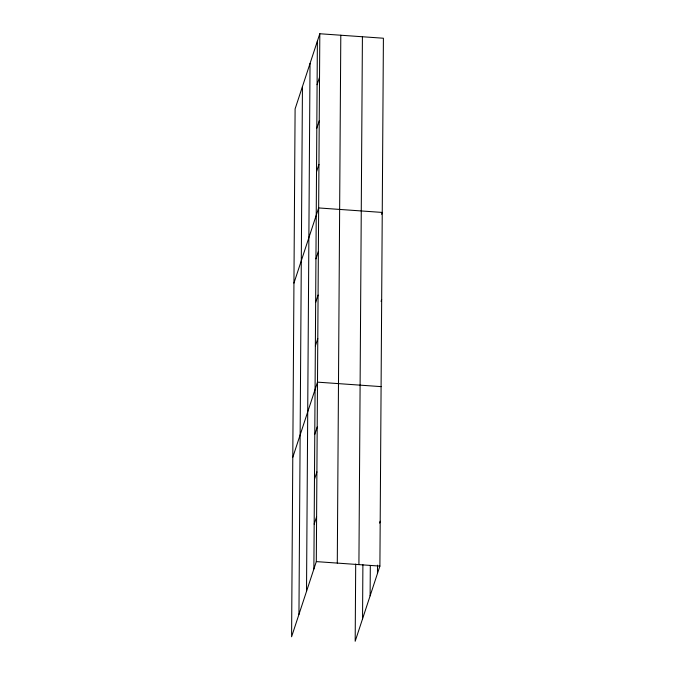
<?xml version="1.0" encoding="UTF-8"?>
<svg xmlns="http://www.w3.org/2000/svg" width="675" height="675" viewBox="0 0 675 675"><rect width="100%" height="100%" fill="white"/><g stroke="black" fill="none" stroke-linecap="round" stroke-linejoin="round"><path stroke-width="1.01" d="M298.949 614.41L302.451 86.543M306.517 591.367L310.027 63.509M313.875 569.008L317.385 41.141M319.815 33.75L295.102 108.903L291.592 636.77L316.305 561.608L319.815 33.75L383.408 38.23L379.898 566.097L355.185 641.25L355.7 564.038M337.289 563.093L340.799 35.227M358.914 564.612L362.416 36.754M362.543 618.891L362.897 564.629M370.111 595.848L370.313 565.591M377.468 573.488L377.519 565.144M317.09 84.696L319.52 77.296M316.803 128.242L319.233 120.85M316.516 171.787L318.946 164.396M293.946 283.103L318.659 207.942L382.244 212.431L381.637 214.279M315.934 258.888L318.364 251.497M315.647 302.434L318.077 295.043M315.352 345.988L317.79 338.588M292.79 457.296L317.495 382.143L381.088 386.623M314.769 434.405L317.199 427.005M314.474 479.267L316.904 471.876M381.063 301.371L381.67 299.523M314.17 524.138L316.6 516.746M379.586 523.074L380.194 521.227M316.305 561.608L379.898 566.097"/></g></svg>
